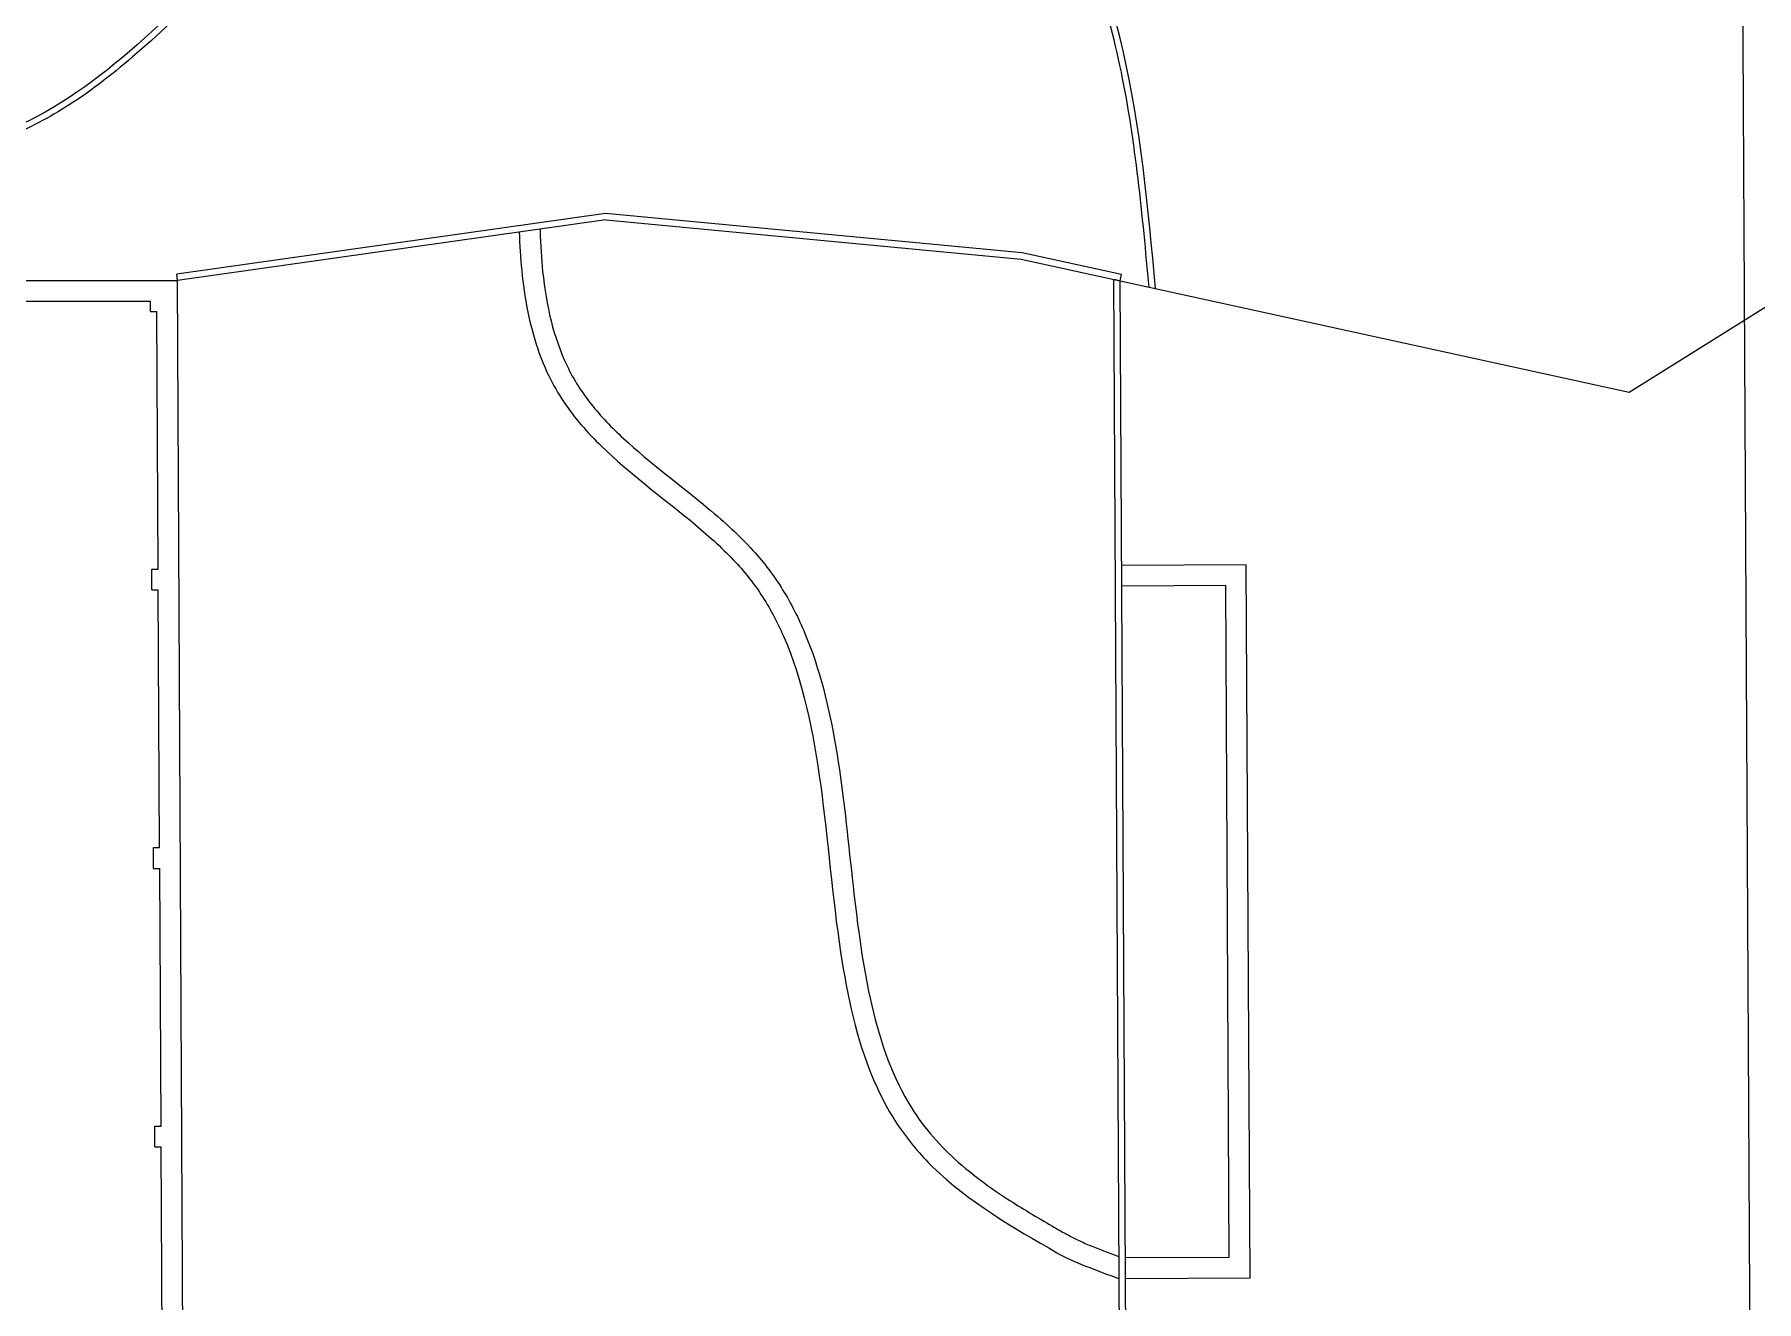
# Model space of a CAD drawing. Header units: millimetres. Extents: x 55520 to 96084, y -58491 to -49645.
# Drawn here: x 58649.05 to 58690.49, y -58299.86 to -58269.37 of the extents above; entities that cross this region are included whole.
import ezdxf

# ---------------------------------------------------------------- set-up
doc = ezdxf.new("R2010")
doc.units = ezdxf.units.MM
for name, color, linetype in [('Alvenaria Vista', 40, 'Continuous'), ('ARQ-COTAS', 1, 'Continuous'), ('Cinza', 9, 'Continuous'), ('Curvas de Nível', 10, 'Continuous'), ('Linha Fina', 100, 'Continuous')]:
    doc.layers.add(name, color=color, linetype=linetype)

msp = doc.modelspace()

# ---------------------------------------------------------------- linework, layer by layer
at = {"layer": 'Alvenaria Vista'}
for p, q in [((58609.6, -58275.29), (58652.487, -58275.29)), ((58652.669, -58309.54), (58652.487, -58275.29)), ((58675.247, -58316.404), (58675.028, -58275.264)), ((58675.028, -58275.264), (58675.178, -58275.297)), ((58609.6, -58275.79), (58651.84, -58275.79)), ((58651.841, -58276.04), (58651.84, -58275.79)), ((58651.841, -58276.04), (58651.991, -58276.04)), ((58652.024, -58282.24), (58651.991, -58276.04)), ((58651.874, -58282.24), (58652.024, -58282.24)), ((58651.877, -58282.74), (58651.874, -58282.24)), ((58651.877, -58282.74), (58652.027, -58282.74)), ((58652.06, -58288.94), (58652.027, -58282.74)), ((58651.91, -58288.94), (58652.06, -58288.94)), ((58651.912, -58289.44), (58651.91, -58288.94)), ((58651.912, -58289.44), (58652.062, -58289.44)), ((58652.095, -58295.64), (58652.062, -58289.44)), ((58651.945, -58295.64), (58652.095, -58295.64)), ((58651.948, -58296.14), (58651.945, -58295.64)), ((58651.948, -58296.14), (58652.098, -58296.14)), ((58652.131, -58302.34), (58652.098, -58296.14))]:
    msp.add_line(p, q, dxfattribs=at)
at = {"layer": 'Alvenaria Vista', "color": 1}
for p, q in [((58678.214, -58282.131), (58675.214, -58282.147)), ((58678.306, -58299.299), (58678.214, -58282.131)), ((58677.717, -58282.633), (58675.217, -58282.647)), ((58677.803, -58298.802), (58677.717, -58282.633)), ((58677.803, -58298.802), (58675.303, -58298.815)), ((58678.306, -58299.299), (58675.306, -58299.315))]:
    msp.add_line(p, q, dxfattribs=at)
at = {"layer": 'Alvenaria Vista'}
msp.add_open_spline([(58626.903, -58483.712), (58608.543, -58421.219), (58590.182, -58358.726), (58571.822, -58296.233), (58570.208, -58286.067), (58568.595, -58275.9), (58566.981, -58265.734), (58568.382, -58253.218), (58569.783, -58240.702), (58571.183, -58228.186), (58578.291, -58219.793), (58585.4, -58211.401), (58592.508, -58203.008), (58649.395, -58199.415), (58706.283, -58195.823), (58763.17, -58192.23), (58782.434, -58190.409), (58801.697, -58188.587), (58820.96, -58186.766)], degree=3, knots=[20.322416, 20.322416, 20.322416, 20.322416, 21.305376, 21.305376, 21.305376, 22.305376, 22.305376, 22.305376, 23.305376, 23.305376, 23.305376, 24.305376, 24.305376, 24.305376, 25.305376, 25.305376, 25.305376, 25.593369, 25.593369, 25.593369, 25.593369], dxfattribs=at)
at = {"layer": 'ARQ-COTAS'}
msp.add_lwpolyline([(58685.801, -58421.834), (58690.979, -58421.806), (58689.742, -58189.675), (58684.564, -58189.702)], dxfattribs=at)
at = {"layer": 'Cinza'}
for p, q in [((58652.487, -58275.29), (58652.476, -58275.14)), ((58675.178, -58275.297), (58675.21, -58275.15))]:
    msp.add_line(p, q, dxfattribs=at)
msp.add_lwpolyline([(58675.21, -58275.15), (58672.819, -58274.627), (58662.792, -58273.68), (58652.476, -58275.14)], dxfattribs=at)
for points, knots in [([(58700.997, -58269.491), (58699.559, -58263.157), (58697.509, -58254.126), (58691.429, -58242.276), (58686.126, -58229.418), (58668.654, -58233.692), (58667.891, -58218.532), (58643.724, -58208.855), (58638.177, -58223.636), (58636.948, -58226.397)], [0, 0, 0, 0, 19.185076, 27.35421, 41.097025, 54.404103, 68.870806, 82.448555, 99.587727, 99.587727, 99.587727, 99.587727]), ([(58676.029, -58275.483), (58675.666, -58271.587), (58675.095, -58265.463), (58665.562, -58258.835), (58655.826, -58264.735), (58647.911, -58274.114), (58634.769, -58271.253), (58624.253, -58270.975), (58614.315, -58269.427), (58611.765, -58273.627), (58610.939, -58275.29)], [0, 0, 0, 0, 11.083991, 17.426146, 31.802342, 39.514525, 54.071181, 65.075007, 74.264099, 79.435321, 79.435321, 79.435321, 79.435321]), ([(58675.875, -58275.449), (58675.835, -58275.021), (58675.795, -58274.593), (58675.664, -58273.282), (58675.565, -58272.405), (58675.167, -58269.832), (58674.77, -58268.195), (58673.759, -58266.092), (58673.394, -58265.486), (58672.082, -58263.788), (58670.91, -58262.809), (58669.04, -58261.846), (58668.433, -58261.611), (58666.04, -58261.001), (58664.187, -58261.206), (58660.534, -58262.477), (58658.736, -58263.542), (58656.376, -58265.329), (58655.699, -58265.894), (58653.768, -58267.636), (58652.623, -58268.871), (58650.886, -58270.363), (58650.349, -58270.777), (58649.313, -58271.426), (58648.821, -58271.677), (58647.791, -58272.084), (58647.253, -58272.243), (58645.588, -58272.605), (58644.408, -58272.694), (58641.396, -58272.681), (58639.522, -58272.466), (58636.448, -58272.056), (58635.234, -58271.878), (58630.52, -58271.309), (58627.357, -58271.207), (58622.836, -58270.762), (58621.882, -58270.647), (58619.978, -58270.462), (58619.028, -58270.394), (58617.414, -58270.415), (58616.734, -58270.472), (58615.491, -58270.724), (58614.926, -58270.913), (58613.881, -58271.477), (58613.41, -58271.867), (58612.554, -58272.815), (58612.171, -58273.371), (58611.555, -58274.414), (58611.31, -58274.879), (58611.073, -58275.357)], [0.045134, 0.045134, 0.045134, 0.045134, 1.264257, 1.264257, 3.792772, 3.792772, 8.8498, 8.8498, 11.053605, 11.053605, 15.461214, 15.461214, 17.458397, 17.458397, 23.257917, 23.257917, 29.057437, 29.057437, 31.512365, 31.512365, 36.42222, 36.42222, 38.540833, 38.540833, 40.28934, 40.28934, 42.037847, 42.037847, 45.534861, 45.534861, 50.691379, 50.691379, 54.119792, 54.119792, 64.500717, 64.500717, 67.149564, 67.149564, 69.798411, 69.798411, 71.85844, 71.85844, 73.825345, 73.825345, 75.883751, 75.883751, 77.942156, 77.942156, 79.435321, 79.435321, 79.435321, 79.435321]), ([(58660.717, -58274.125), (58660.726, -58274.438), (58660.744, -58274.748), (58660.838, -58275.705), (58660.955, -58276.339), (58661.314, -58277.383), (58661.517, -58277.809), (58662.043, -58278.597), (58662.357, -58278.951), (58663.364, -58279.93), (58664.13, -58280.49), (58665.18, -58281.356), (58665.517, -58281.651), (58666.089, -58282.24), (58666.326, -58282.532), (58666.741, -58283.163), (58666.92, -58283.499), (58667.542, -58284.917), (58667.793, -58286.15), (58668.147, -58288.756), (58668.25, -58290.132), (58668.611, -58292.522), (58668.835, -58293.554), (58669.399, -58294.894), (58669.601, -58295.281), (58670.086, -58295.998), (58670.365, -58296.327), (58671.53, -58297.465), (58672.61, -58298.089), (58674.037, -58298.906), (58674.615, -58299.114), (58675.156, -58299.316)], [2.402052, 2.402052, 2.402052, 2.402052, 3.271939, 3.271939, 5.117462, 5.117462, 6.476071, 6.476071, 7.834681, 7.834681, 10.518018, 10.518018, 11.884931, 11.884931, 13.144324, 13.144324, 14.403716, 14.403716, 18.185083, 18.185083, 21.966451, 21.966451, 25.006111, 25.006111, 26.319563, 26.319563, 27.633015, 27.633015, 31.292337, 31.292337, 32.632134, 32.632134, 32.632134, 32.632134]), ([(58661.215, -58274.054), (58661.216, -58274.073), (58661.216, -58274.091), (58661.217, -58274.11), (58661.227, -58274.438), (58661.246, -58274.762), (58661.364, -58275.894), (58661.539, -58276.662), (58662.025, -58277.677), (58662.219, -58277.983), (58662.679, -58278.56), (58662.942, -58278.831), (58663.859, -58279.679), (58664.591, -58280.214), (58665.654, -58281.104), (58666.019, -58281.434), (58666.61, -58282.086), (58666.848, -58282.4), (58667.261, -58283.068), (58667.438, -58283.42), (58667.946, -58284.635), (58668.17, -58285.56), (58668.499, -58287.486), (58668.6, -58288.488), (58668.816, -58290.478), (58668.932, -58291.467), (58669.314, -58293.319), (58669.582, -58294.183), (58670.279, -58295.441), (58670.631, -58295.891), (58671.464, -58296.696), (58671.945, -58297.054), (58672.811, -58297.618), (58673.179, -58297.836), (58673.642, -58298.104), (58673.735, -58298.157), (58673.912, -58298.258), (58673.981, -58298.298), (58674.154, -58298.383), (58674.251, -58298.427), (58674.564, -58298.56), (58674.8, -58298.65), (58675.078, -58298.754), (58675.116, -58298.768), (58675.153, -58298.782)], [2.349169, 2.349169, 2.349169, 2.349169, 2.402052, 2.402052, 2.402052, 3.342768, 3.342768, 5.770433, 5.770433, 6.927579, 6.927579, 8.084726, 8.084726, 10.681359, 10.681359, 12.131173, 12.131173, 13.341343, 13.341343, 14.551512, 14.551512, 17.356045, 17.356045, 20.160577, 20.160577, 22.96511, 22.96511, 25.769643, 25.769643, 27.671255, 27.671255, 29.572868, 29.572868, 30.879203, 30.879203, 31.202935, 31.202935, 31.500871, 31.500871, 31.798807, 31.798807, 32.39468, 32.39468, 32.486574, 32.486574, 32.486574, 32.486574])]:
    msp.add_open_spline(points, degree=3, knots=knots, dxfattribs=at)
at = {"layer": 'Curvas de Nível'}
msp.add_line((58662.796, -58273.831), (58672.796, -58274.775), dxfattribs=at)
for points in [[(58672.796, -58274.775), (58687.428, -58277.978), (58711.077, -58263.186), (58722.179, -58251.923), (58729.604, -58226.323), (58735.775, -58207.252), (58748.147, -58190.177)], [(58662.796, -58273.831), (58652.487, -58275.29)]]:
    msp.add_lwpolyline(points, dxfattribs=at)
at = {"layer": 'Linha Fina'}
msp.add_line((58675.397, -58316.453), (58675.178, -58275.297), dxfattribs=at)

doc.saveas('drawing.dxf')
